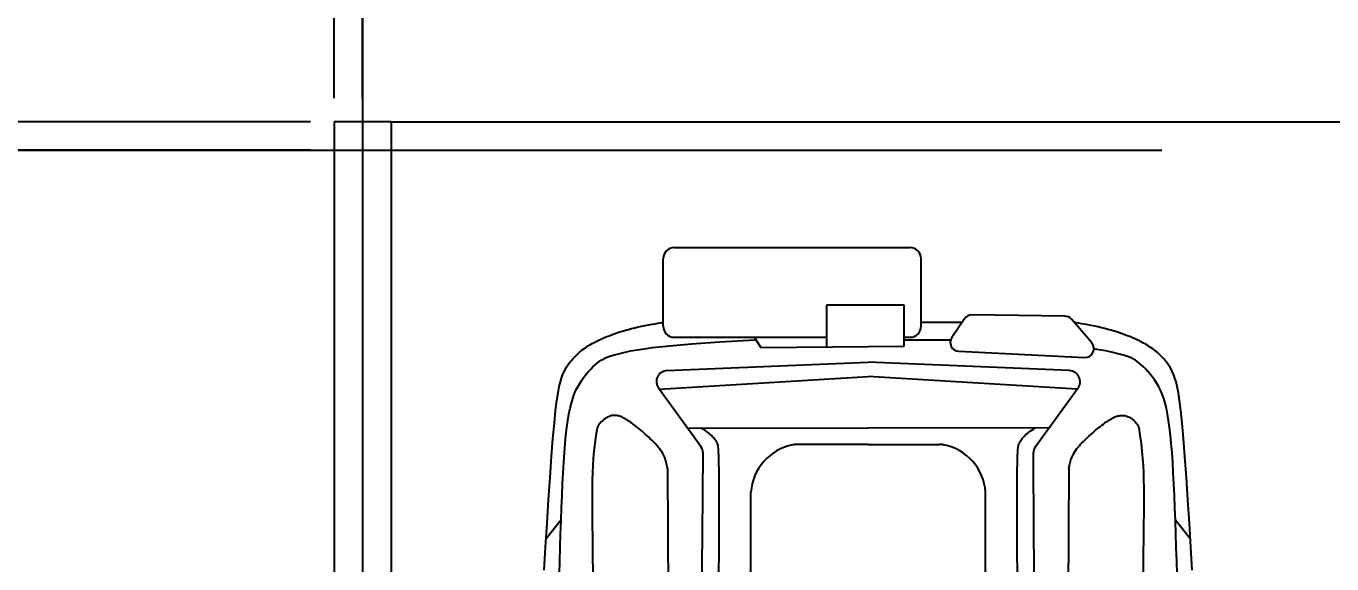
# Model space of a CAD drawing. Header units: inches. Extents: x -370 to 18, y -197 to 199.
# Drawn here: x -317.702 to -314.256, y 113.118 to 114.536 of the extents above; entities that cross this region are included whole.
import ezdxf
from ezdxf.enums import TextEntityAlignment as Align

# ---------------------------------------------------------------- set-up
doc = ezdxf.new("R2010")
doc.units = ezdxf.units.IN
doc.header["$MEASUREMENT"] = 0
doc.header["$PDMODE"] = 34
doc.header["$PDSIZE"] = 0.2
doc.linetypes.add('CENTER2', pattern=[28.575, 19.05, -3.175, 3.175, -3.175])
doc.layers.add('MUEBLES', color=7, linetype='Continuous')
doc.styles.get("Standard").update_dxf_attribs({"font": 'arial.ttf'})
doc.dimstyles.new('E100', dxfattribs={"dimtxt": 0.15, "dimasz": 0.15, "dimexe": 0.15, "dimexo": 0.0625, "dimgap": 0.09, "dimtad": 1, "dimzin": 0, "dimdsep": 46, "dimtxsty": 'Standard', "dimblk": 'DOTSMALL', "dimcen": 0.09, "dimdle": 0.15, "dimclrd": 1, "dimclre": 1, "dimclrt": 2, "dimazin": 0, "dimtfac": 1, "dimtofl": 0, "dimtmove": 1, "dimatfit": 1, "dimldrblk": 'OPEN90', "dimfxl": 1, "dimtolj": 1, "dimtzin": 0, "dimarcsym": 0})

# ---------------------------------------------------------------- blocks, each defined once
blk = doc.blocks.new('a4')
at = {"color": 1}
for p, q in [((175.3528, 151.832), (175.3034, 151.8715)), ((175.2104, 151.7476), (175.2622, 151.7481)), ((175.2622, 151.7481), (175.3056, 151.7486)), ((175.3056, 151.7486), (175.3417, 151.749)), ((175.3417, 151.749), (175.3719, 151.7492)), ((175.3719, 151.7492), (175.3975, 151.7494)), ((175.3975, 151.7494), (175.4197, 151.7494)), ((175.4197, 151.7494), (175.4397, 151.7493)), ((175.4397, 151.7493), (175.4588, 151.749)), ((175.4588, 151.749), (175.4775, 151.7485)), ((175.4775, 151.7485), (175.4961, 151.7477)), ((175.4961, 151.7477), (175.5149, 151.7465)), ((175.5149, 151.7465), (175.5344, 151.7447)), ((175.5344, 151.7447), (175.5548, 151.7423)), ((175.5548, 151.7423), (175.5766, 151.7393)), ((175.5766, 151.7393), (175.5958, 151.7361)), ((175.6063, 151.7307), (175.6036, 151.7327)), ((175.6113, 151.7262), (175.6063, 151.7307)), ((175.6155, 151.722), (175.6113, 151.7262)), ((175.6188, 151.718), (175.6155, 151.722)), ((175.6215, 151.7141), (175.6188, 151.718)), ((175.6235, 151.7105), (175.6215, 151.7141)), ((175.625, 151.7071), (175.6235, 151.7105)), ((175.6263, 151.7039), (175.625, 151.7071)), ((175.6272, 151.7009), (175.6263, 151.7039)), ((175.6216, 151.6664), (175.6231, 151.6693)), ((175.6231, 151.6693), (175.6244, 151.6721)), ((175.6244, 151.6721), (175.6255, 151.6749)), ((175.6255, 151.6749), (175.6264, 151.6775)), ((175.6264, 151.6775), (175.6272, 151.6801)), ((175.6279, 151.698), (175.6272, 151.7009)), ((175.6272, 151.6801), (175.6278, 151.6826)), ((175.6278, 151.6826), (175.6283, 151.6851)), ((175.6284, 151.6953), (175.6279, 151.698)), ((175.6283, 151.6851), (175.6286, 151.6876)), ((175.6286, 151.6927), (175.6284, 151.6953)), ((175.6287, 151.6901), (175.6286, 151.6927)), ((175.6286, 151.6876), (175.6287, 151.6901)), ((175.5964, 151.63), (175.5997, 151.6342)), ((175.5997, 151.6342), (175.6028, 151.6382)), ((175.6028, 151.6382), (175.6058, 151.6422)), ((175.6058, 151.6422), (175.6086, 151.646)), ((175.6086, 151.646), (175.6113, 151.6497)), ((175.6113, 151.6497), (175.6137, 151.6533)), ((175.6137, 151.6533), (175.616, 151.6568)), ((175.616, 151.6568), (175.6181, 151.6602)), ((175.6181, 151.6602), (175.6199, 151.6633)), ((175.6199, 151.6633), (175.6216, 151.6664)), ((175.567, 151.5967), (175.5707, 151.6007)), ((175.5707, 151.6007), (175.5745, 151.6047)), ((175.5745, 151.6047), (175.5782, 151.6089)), ((175.5782, 151.6089), (175.582, 151.6131)), ((175.582, 151.6131), (175.5857, 151.6174)), ((175.5857, 151.6174), (175.5894, 151.6216)), ((175.5894, 151.6216), (175.5929, 151.6259)), ((175.5929, 151.6259), (175.5964, 151.63)), ((175.5279, 151.5636), (175.5325, 151.5664)), ((175.5325, 151.5664), (175.5368, 151.5694)), ((175.5368, 151.5694), (175.5409, 151.5724)), ((175.5409, 151.5724), (175.5448, 151.5755)), ((175.5448, 151.5755), (175.5487, 151.5788)), ((175.5465, 151.4628), (175.7003, 151.5748)), ((175.5487, 151.5788), (175.5524, 151.5821)), ((175.5524, 151.5821), (175.5561, 151.5856)), ((175.5561, 151.5856), (175.5597, 151.5891)), ((175.5597, 151.5891), (175.5633, 151.5929)), ((175.5633, 151.5929), (175.567, 151.5967)), ((175.6981, 151.5732), (175.731, 151.0215)), ((175.4887, 151.5511), (175.1083, 151.5492)), ((175.4887, 151.5511), (175.4971, 151.5525)), ((175.4971, 151.5525), (175.5046, 151.5543)), ((175.5046, 151.5543), (175.5114, 151.5563)), ((175.5114, 151.5563), (175.5174, 151.5585)), ((175.5174, 151.5585), (175.5229, 151.561)), ((175.5229, 151.561), (175.5279, 151.5636)), ((175.7466, 151.5525), (175.7689, 151.0215)), ((175.8346, 151.5334), (175.8346, 151.1317)), ((175.8638, 151.5626), (176.042, 151.5626)), ((176.0712, 151.5334), (176.0712, 150.9112)), ((175.5958, 151.4987), (175.5951, 151.0215)), ((175.1497, 151.4605), (175.3147, 151.4587)), ((175.3147, 151.4587), (175.5291, 151.4572)), ((174.239, 151.3311), (175.4258, 151.3311)), ((175.8346, 151.3226), (175.8072, 151.3053)), ((175.8072, 151.3053), (175.8109, 150.927)), ((175.5517, 151.0215), (175.5517, 151.2099)), ((175.9192, 151.1317), (175.8089, 151.1317)), ((175.9192, 150.927), (175.9192, 151.1317)), ((175.5517, 151.0215), (175.5517, 150.8332)), ((175.5958, 150.5443), (175.5951, 151.0215)), ((175.6981, 150.4699), (175.731, 151.0215)), ((175.7466, 150.4906), (175.7689, 151.0215)), ((175.8109, 150.927), (175.9192, 150.927)), ((175.8281, 150.927), (175.8281, 150.8039)), ((175.8346, 150.927), (175.8346, 150.9112)), ((175.8638, 150.882), (176.042, 150.882)), ((175.874, 150.882), (175.874, 150.774)), ((175.7976, 150.7829), (175.7811, 150.4507)), ((175.8833, 150.7677), (175.834, 150.8011)), ((175.8903, 150.5029), (175.8936, 150.748)), ((174.239, 150.712), (175.4258, 150.712)), ((175.1497, 150.5825), (175.3147, 150.5844)), ((175.3147, 150.5844), (175.5291, 150.5858)), ((175.5465, 150.5802), (175.7003, 150.4682)), ((175.4887, 150.492), (175.1083, 150.4939)), ((175.4887, 150.492), (175.4971, 150.4905)), ((175.4971, 150.4905), (175.5046, 150.4888)), ((175.5046, 150.4888), (175.5114, 150.4868)), ((175.5114, 150.4868), (175.5174, 150.4845)), ((175.5174, 150.4845), (175.5229, 150.4821)), ((175.5229, 150.4821), (175.5279, 150.4794)), ((175.5279, 150.4794), (175.5325, 150.4766)), ((175.5325, 150.4766), (175.5368, 150.4737)), ((175.5368, 150.4737), (175.5409, 150.4707)), ((175.5409, 150.4707), (175.5448, 150.4676)), ((175.5448, 150.4676), (175.5487, 150.4643)), ((175.5487, 150.4643), (175.5524, 150.461)), ((175.8196, 150.4318), (175.8822, 150.4854)), ((175.5524, 150.461), (175.5561, 150.4575)), ((175.5561, 150.4575), (175.5597, 150.4539)), ((175.5597, 150.4539), (175.5633, 150.4502)), ((175.5633, 150.4502), (175.567, 150.4464)), ((175.567, 150.4464), (175.5707, 150.4424)), ((175.5707, 150.4424), (175.5745, 150.4383)), ((175.5745, 150.4383), (175.5782, 150.4342)), ((175.5782, 150.4342), (175.582, 150.43)), ((175.582, 150.43), (175.5857, 150.4257)), ((175.5857, 150.4257), (175.5894, 150.4215)), ((175.5894, 150.4215), (175.5929, 150.4172)), ((175.5929, 150.4172), (175.5964, 150.413)), ((175.5964, 150.413), (175.5997, 150.4089)), ((175.5997, 150.4089), (175.6028, 150.4049)), ((175.6028, 150.4049), (175.6058, 150.4009)), ((175.6058, 150.4009), (175.6086, 150.3971)), ((175.6086, 150.3971), (175.6113, 150.3934)), ((175.6113, 150.3934), (175.6137, 150.3897)), ((175.6137, 150.3897), (175.616, 150.3863)), ((175.616, 150.3863), (175.6181, 150.3829)), ((175.6181, 150.3829), (175.6199, 150.3797)), ((175.6199, 150.3797), (175.6216, 150.3767)), ((175.6216, 150.3767), (175.6231, 150.3738)), ((175.6231, 150.3738), (175.6244, 150.3709)), ((175.6244, 150.3709), (175.6255, 150.3682)), ((175.6255, 150.3682), (175.6264, 150.3656)), ((175.6264, 150.3656), (175.6272, 150.363)), ((175.6272, 150.363), (175.6278, 150.3605)), ((175.6278, 150.3605), (175.6283, 150.358)), ((175.6283, 150.358), (175.6286, 150.3555)), ((175.6188, 150.3251), (175.6155, 150.3211)), ((175.6215, 150.3289), (175.6188, 150.3251)), ((175.6235, 150.3325), (175.6215, 150.3289)), ((175.625, 150.3359), (175.6235, 150.3325)), ((175.6263, 150.3392), (175.625, 150.3359)), ((175.6272, 150.3422), (175.6263, 150.3392)), ((175.6279, 150.3451), (175.6272, 150.3422)), ((175.6284, 150.3478), (175.6279, 150.3451)), ((175.6286, 150.3504), (175.6284, 150.3478)), ((175.6286, 150.3555), (175.6287, 150.353)), ((175.6287, 150.353), (175.6286, 150.3504)), ((175.2104, 150.2955), (175.2622, 150.2949)), ((175.2622, 150.2949), (175.3056, 150.2945)), ((175.3056, 150.2945), (175.3417, 150.2941)), ((175.3417, 150.2941), (175.3719, 150.2938)), ((175.3719, 150.2938), (175.3975, 150.2937)), ((175.3975, 150.2937), (175.4197, 150.2937)), ((175.4197, 150.2937), (175.4397, 150.2938)), ((175.4397, 150.2938), (175.4588, 150.2941)), ((175.4588, 150.2941), (175.4775, 150.2946)), ((175.4775, 150.2946), (175.4961, 150.2954)), ((175.4961, 150.2954), (175.5149, 150.2966)), ((175.5149, 150.2966), (175.5344, 150.2984)), ((175.5344, 150.2984), (175.5548, 150.3007)), ((175.5548, 150.3007), (175.5766, 150.3038)), ((175.5766, 150.3038), (175.5958, 150.307)), ((175.6063, 150.3124), (175.6036, 150.3104)), ((175.6113, 150.3169), (175.6063, 150.3124)), ((175.6155, 150.3211), (175.6113, 150.3169)), ((175.3528, 150.2111), (175.3034, 150.1716))]:
    blk.add_line(p, q, dxfattribs=at)
for points in [[(175.2201, 151.8764), (175.2813, 151.8728), (175.3439, 151.869), (175.4058, 151.8651), (175.465, 151.8611), (175.5198, 151.8571), (175.568, 151.8533), (175.6083, 151.8497), (175.6412, 151.8463), (175.6675, 151.8431), (175.6883, 151.8399), (175.7045, 151.8369), (175.717, 151.8339), (175.7269, 151.8309), (175.735, 151.8278), (175.7423, 151.8247), (175.7488, 151.8215), (175.7547, 151.8182), (175.7601, 151.8149), (175.765, 151.8115), (175.7695, 151.8081), (175.7737, 151.8046), (175.7777, 151.8012), (175.7815, 151.7978), (175.7851, 151.7943), (175.7885, 151.7908), (175.7919, 151.7872), (175.7951, 151.7836), (175.7982, 151.7799), (175.8012, 151.776), (175.8041, 151.772), (175.807, 151.7679), (175.8098, 151.7636), (175.8125, 151.7592), (175.8152, 151.7545), (175.8179, 151.7498), (175.8206, 151.7448), (175.8232, 151.7397), (175.8258, 151.7344), (175.8284, 151.729), (175.831, 151.7233), (175.8336, 151.7175), (175.8362, 151.7115), (175.8387, 151.7052), (175.8413, 151.6987), (175.8437, 151.6919), (175.8462, 151.6849), (175.8486, 151.6776), (175.8509, 151.6701), (175.8532, 151.6622), (175.8554, 151.6541), (175.8575, 151.6458), (175.8596, 151.6372), (175.8617, 151.6284), (175.8636, 151.6193), (175.8655, 151.6101), (175.8673, 151.6009), (175.8689, 151.592), (175.8704, 151.5838), (175.8717, 151.5764), (175.8728, 151.5702), (175.8735, 151.5655), (175.874, 151.5626)], [(175.2099, 151.8365), (175.2453, 151.8355), (175.2808, 151.8344), (175.3162, 151.8332), (175.351, 151.832), (175.3848, 151.8308), (175.4173, 151.8295), (175.4482, 151.8281), (175.4774, 151.8266), (175.5048, 151.825), (175.5305, 151.8232), (175.5544, 151.8213), (175.5766, 151.8192), (175.5969, 151.8169), (175.6155, 151.8143), (175.6322, 151.8114), (175.6473, 151.8083), (175.6609, 151.8049), (175.6732, 151.8011), (175.6844, 151.7971), (175.6947, 151.7927), (175.7042, 151.788), (175.7131, 151.7829), (175.7216, 151.7774), (175.7296, 151.7717), (175.7371, 151.7657), (175.7442, 151.7597), (175.7507, 151.7537), (175.7566, 151.7478), (175.7619, 151.7421), (175.7666, 151.7366), (175.7706, 151.7315), (175.7741, 151.7264), (175.7772, 151.7211), (175.78, 151.7152), (175.7827, 151.7085), (175.7853, 151.7006), (175.7881, 151.6913), (175.7912, 151.6802), (175.7947, 151.6668), (175.7985, 151.6489), (175.8027, 151.6244), (175.8072, 151.5909), (175.812, 151.5461), (175.8171, 151.4876), (175.8225, 151.4133), (175.8281, 151.3208)], [(175.1722, 151.4157), (175.3078, 151.4148), (175.4061, 151.4146), (175.4731, 151.4148), (175.5152, 151.4155), (175.5385, 151.4164), (175.5491, 151.4177), (175.5535, 151.4191), (175.5565, 151.4207), (175.5595, 151.4223), (175.5622, 151.424), (175.5649, 151.4259), (175.5674, 151.4279), (175.5699, 151.4299), (175.5722, 151.4321), (175.5746, 151.4344), (175.5769, 151.4369), (175.5792, 151.4395), (175.5815, 151.4424), (175.584, 151.4456), (175.5866, 151.4491), (175.5894, 151.4531), (175.5924, 151.4577), (175.5957, 151.4628)], [(175.1722, 150.6274), (175.3078, 150.6282), (175.4061, 150.6285), (175.4731, 150.6283), (175.5152, 150.6276), (175.5385, 150.6266), (175.5491, 150.6254), (175.5535, 150.624), (175.5565, 150.6224), (175.5595, 150.6208), (175.5622, 150.619), (175.5649, 150.6172), (175.5674, 150.6152), (175.5699, 150.6131), (175.5722, 150.6109), (175.5746, 150.6086), (175.5769, 150.6062), (175.5792, 150.6036), (175.5815, 150.6007), (175.584, 150.5975), (175.5866, 150.594), (175.5894, 150.5899), (175.5924, 150.5854), (175.5957, 150.5803)], [(175.2201, 150.1667), (175.2813, 150.1703), (175.3439, 150.174), (175.4058, 150.178), (175.465, 150.182), (175.5198, 150.186), (175.568, 150.1898), (175.6083, 150.1934), (175.6412, 150.1968), (175.6675, 150.2), (175.6883, 150.2031), (175.7045, 150.2062), (175.717, 150.2092), (175.7269, 150.2122), (175.735, 150.2153), (175.7423, 150.2184), (175.7488, 150.2216), (175.7547, 150.2249), (175.7601, 150.2282), (175.765, 150.2316), (175.7695, 150.235), (175.7737, 150.2384), (175.7777, 150.2419), (175.7815, 150.2453), (175.7851, 150.2488), (175.7885, 150.2523), (175.7919, 150.2558), (175.7951, 150.2595), (175.7982, 150.2632), (175.8012, 150.2671), (175.8041, 150.271), (175.807, 150.2752), (175.8098, 150.2795), (175.8125, 150.2839), (175.8152, 150.2885), (175.8179, 150.2933), (175.8206, 150.2983), (175.8232, 150.3034), (175.8258, 150.3086), (175.8284, 150.3141), (175.831, 150.3197), (175.8336, 150.3256), (175.8362, 150.3316), (175.8387, 150.3379), (175.8413, 150.3444), (175.8437, 150.3512), (175.8462, 150.3582), (175.8486, 150.3655), (175.8509, 150.373), (175.8532, 150.3809), (175.8554, 150.3889), (175.8575, 150.3973), (175.8596, 150.4059), (175.8617, 150.4147), (175.8636, 150.4238), (175.8655, 150.433), (175.8673, 150.4422), (175.8689, 150.451), (175.8704, 150.459), (175.8716, 150.4661), (175.8726, 150.4718), (175.8733, 150.476), (175.8736, 150.4781)], [(175.2099, 150.2066), (175.2453, 150.2076), (175.2808, 150.2087), (175.3162, 150.2098), (175.351, 150.211), (175.3848, 150.2123), (175.4173, 150.2136), (175.4482, 150.215), (175.4774, 150.2165), (175.5048, 150.2181), (175.5305, 150.2199), (175.5544, 150.2218), (175.5766, 150.2239), (175.5969, 150.2262), (175.6155, 150.2288), (175.6322, 150.2316), (175.6473, 150.2348), (175.6609, 150.2382), (175.6732, 150.2419), (175.6844, 150.246), (175.6947, 150.2504), (175.7042, 150.2551), (175.7131, 150.2602), (175.7216, 150.2657), (175.7296, 150.2714), (175.7371, 150.2773), (175.7442, 150.2834), (175.7507, 150.2894), (175.7566, 150.2953), (175.7619, 150.301), (175.7666, 150.3065), (175.7706, 150.3116), (175.7741, 150.3167), (175.7772, 150.322), (175.78, 150.3279), (175.7827, 150.3346), (175.7853, 150.3424), (175.7881, 150.3518), (175.7912, 150.3628), (175.7947, 150.3763), (175.7985, 150.3942), (175.8027, 150.4187), (175.8037, 150.4262)]]:
    blk.add_lwpolyline(points, dxfattribs=at)
for centre, radius, start, end in [((175.593, 151.7188), 0.0175, 52.592, 80.6202), ((175.7175, 151.5512), 0.0292, 2.398, 126.0625), ((175.8638, 151.5334), 0.0292, 90, 180), ((176.042, 151.5334), 0.0292, 0, 90), ((175.5293, 151.4864), 0.0292, 269.6171, 306.0625), ((175.417, 151.1953), 0.136, 10.82, 86.2828), ((175.4933, 151.2099), 0.0584, 0, 10.82), ((175.8638, 150.9112), 0.0292, 180, 270), ((176.042, 150.9112), 0.0292, 270, 0), ((175.417, 150.8478), 0.136, 273.7172, 349.18), ((175.4933, 150.8332), 0.0584, 349.18, 0), ((175.8209, 150.7817), 0.0234, 55.9075, 177.1495), ((175.8702, 150.7483), 0.0234, 359.2405, 55.9075), ((175.5293, 150.5567), 0.0292, 53.9375, 90.3829), ((175.867, 150.5032), 0.0234, 310.5779, 359.2405), ((175.7175, 150.4918), 0.0292, 233.9375, 357.602), ((175.8044, 150.4496), 0.0234, 177.1495, 310.5779), ((175.593, 150.3243), 0.0175, 279.3798, 307.408)]:
    blk.add_arc(centre, radius, start, end, dxfattribs=at)
blk = doc.blocks.new('EJE NORTE NUEVO')
at = {"color": 2, "linetype": 'CENTER2'}
blk.add_line((0, 2.5579), (0, -2.5579), dxfattribs=at)
at = {"color": 4}
blk.add_attdef('A', text='', height=0.3581, dxfattribs=at).set_placement((0, 2.9051), align=Align.MIDDLE_CENTER)
blk = doc.blocks.new('_DotSmall')
at = {"color": 0, "linetype": 'ByBlock', "const_width": 0.5}
blk.add_lwpolyline([(-0.0625, 0, 1), (0.0625, 0, 1)], format="xyb", close=True, dxfattribs=at)
blk = doc.blocks.new('*D74')
at = {"color": 1, "lineweight": -2, "transparency": 16777216}
for p, q in [((-316.8138, 114.3466), (-316.8138, 115.572)), ((-311.8138, 114.3466), (-311.8138, 115.572)), ((-316.9638, 115.422), (-311.6638, 115.422))]:
    blk.add_line(p, q, dxfattribs=at)
at = {"layer": 'DEFPOINTS', "color": 0, "transparency": 16777216}
for p in [(-311.8138, 115.422), (-316.8138, 114.2841), (-311.8138, 114.2841)]:
    blk.add_point(p, dxfattribs=at)
at = {"color": 1, "lineweight": -2, "transparency": 16777216, "xscale": 0.15, "yscale": 0.15, "zscale": 0.15, "rotation": 180}
blk.add_blockref('_DotSmall', (-316.8138, 115.422), dxfattribs=at)
at = {"color": 1, "lineweight": -2, "transparency": 16777216, "xscale": 0.15, "yscale": 0.15, "zscale": 0.15}
blk.add_blockref('_DotSmall', (-311.8138, 115.422), dxfattribs=at)
at = {"color": 2, "transparency": 16777216, "insert": (-314.3138, 115.5885), "char_height": 0.15, "attachment_point": 5}
blk.add_mtext('\\A1;5.00', dxfattribs=at)
blk = doc.blocks.new('_Open90')
at = {"color": 0, "linetype": 'ByBlock', "lineweight": -2}
for p, q in [((-0.5, 0.5), (0, 0)), ((0, 0), (-1, 0)), ((0, 0), (-0.5, -0.5))]:
    blk.add_line(p, q, dxfattribs=at)
blk = doc.blocks.new('*D78')
at = {"color": 1, "lineweight": -2, "transparency": 16777216}
for p, q in [((-316.8888, 114.3466), (-316.8888, 116.4934)), ((-299.8888, 114.3466), (-299.8888, 116.4934)), ((-317.0388, 116.3434), (-299.7388, 116.3434))]:
    blk.add_line(p, q, dxfattribs=at)
at = {"layer": 'DEFPOINTS', "color": 0, "transparency": 16777216}
for p in [(-299.8888, 116.3434), (-316.8888, 114.2841), (-299.8888, 114.2841)]:
    blk.add_point(p, dxfattribs=at)
at = {"color": 1, "lineweight": -2, "transparency": 16777216, "xscale": 0.15, "yscale": 0.15, "zscale": 0.15, "rotation": 180}
blk.add_blockref('_DotSmall', (-316.8888, 116.3434), dxfattribs=at)
at = {"color": 1, "lineweight": -2, "transparency": 16777216, "xscale": 0.15, "yscale": 0.15, "zscale": 0.15}
blk.add_blockref('_DotSmall', (-299.8888, 116.3434), dxfattribs=at)
at = {"color": 2, "transparency": 16777216, "insert": (-308.3888, 116.51), "char_height": 0.15, "attachment_point": 5}
blk.add_mtext('\\A1;17.00', dxfattribs=at)
blk = doc.blocks.new('*D79')
at = {"color": 1, "lineweight": -2, "transparency": 16777216}
for p, q in [((-318.2488, 114.3591), (-318.2488, 109.7207)), ((-316.9513, 114.2091), (-318.3988, 114.2091)), ((-316.9513, 109.8707), (-318.3988, 109.8707))]:
    blk.add_line(p, q, dxfattribs=at)
at = {"layer": 'DEFPOINTS', "color": 0, "transparency": 16777216}
for p in [(-316.8888, 114.2091), (-318.2488, 109.8707), (-316.8888, 109.8707)]:
    blk.add_point(p, dxfattribs=at)
at = {"color": 1, "lineweight": -2, "transparency": 16777216, "xscale": 0.15, "yscale": 0.15, "zscale": 0.15}
for p, rotation in [((-318.2488, 114.2091), 90), ((-318.2488, 109.8707), 270)]:
    blk.add_blockref('_DotSmall', p, dxfattribs=dict(at, rotation=rotation))
at = {"color": 2, "transparency": 16777216, "insert": (-318.4154, 112.0399), "char_height": 0.15, "attachment_point": 5, "rotation": 90}
blk.add_mtext('\\A1;4.34', dxfattribs=at)
blk = doc.blocks.new('*D82')
at = {"color": 1, "lineweight": -2, "transparency": 16777216}
for p, q in [((-319.048, 114.4341), (-319.048, 105.1341)), ((-316.9513, 114.2841), (-319.198, 114.2841)), ((-316.9513, 105.2841), (-319.198, 105.2841))]:
    blk.add_line(p, q, dxfattribs=at)
at = {"layer": 'DEFPOINTS', "color": 0, "transparency": 16777216}
for p in [(-316.8888, 114.2841), (-319.048, 105.2841), (-316.8888, 105.2841)]:
    blk.add_point(p, dxfattribs=at)
at = {"color": 1, "lineweight": -2, "transparency": 16777216, "xscale": 0.15, "yscale": 0.15, "zscale": 0.15}
for p, rotation in [((-319.048, 114.2841), 90), ((-319.048, 105.2841), 270)]:
    blk.add_blockref('_DotSmall', p, dxfattribs=dict(at, rotation=rotation))
at = {"color": 2, "transparency": 16777216, "insert": (-319.2146, 109.7841), "char_height": 0.15, "attachment_point": 5, "rotation": 90}
blk.add_mtext('\\A1;9.00', dxfattribs=at)

msp = doc.modelspace()

# ---------------------------------------------------------------- linework, layer by layer
at = {"color": 4}
for p, q in [((-316.73881, 114.28411), (-316.88881, 114.28411)), ((-316.88881, 114.28411), (-316.88881, 105.28411)), ((-316.73881, 114.28411), (-316.73881, 108.43411))]:
    msp.add_line(p, q, dxfattribs=at)
at = {"color": 1}
msp.add_line((-316.73881, 114.28411), (-311.73881, 114.28411), dxfattribs=at)

# ---------------------------------------------------------------- block references
msp.add_blockref('EJE NORTE NUEVO', (-316.81381, 114.63592))
at = {"rotation": 90}
msp.add_blockref('EJE NORTE NUEVO', (-317.26308, 114.20911), dxfattribs=at)
at = {"layer": 'MUEBLES', "rotation": 90}
msp.add_blockref('a4', (-164.45818, -62.11876), dxfattribs=at)

# ---------------------------------------------------------------- dimensions: what is measured, and where the dimension line sits
for base, p1, p2, picture, middle in [((-299.88881, 116.34344), (-316.88881, 114.28411), (-299.88881, 114.28411), '*D78', (-308.38881, 116.51003)), ((-311.81381, 115.42196), (-316.81381, 114.28411), (-311.81381, 114.28411), '*D74', (-314.31381, 115.58855))]:
    dim = msp.add_linear_dim(base=base, p1=p1, p2=p2, dimstyle='E100')
    dim.commit()
    dim.dimension.update_dxf_attribs({"geometry": picture, "text_midpoint": middle})
for base, p1, p2, picture, middle in [((-319.04803, 105.28411), (-316.88881, 114.28411), (-316.88881, 105.28411), '*D82', (-319.21462, 109.78411)), ((-318.24881, 109.87071), (-316.88881, 114.20911), (-316.88881, 109.87071), '*D79', (-318.41545, 112.03991))]:
    dim = msp.add_linear_dim(base=base, p1=p1, p2=p2, angle=90, dimstyle='E100')
    dim.commit()
    dim.dimension.update_dxf_attribs({"geometry": picture, "text_midpoint": middle})

doc.saveas('drawing.dxf')
